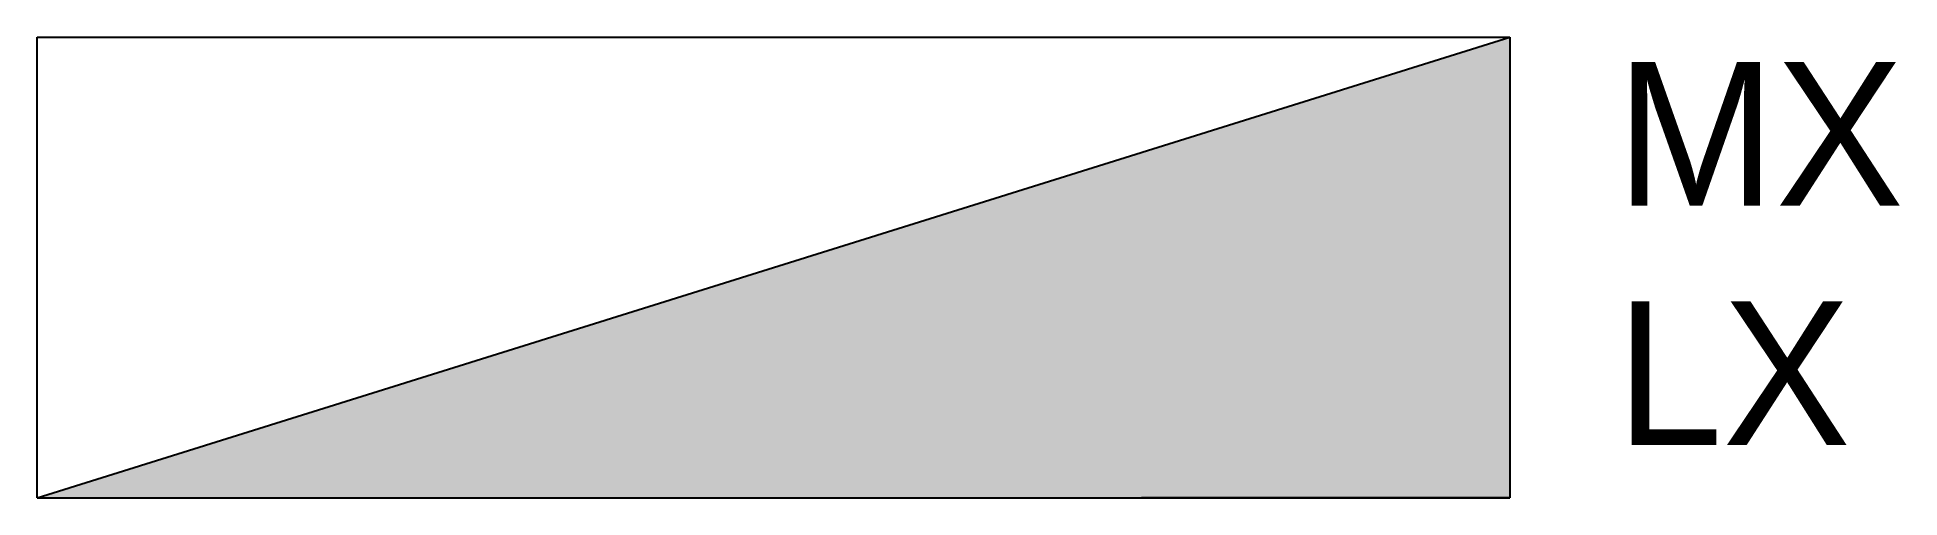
# Model space of a CAD drawing. Extents: x -27918 to -26906, y 6439 to 6689.
import ezdxf

# ---------------------------------------------------------------- set-up
doc = ezdxf.new("R2010")
doc.units = 0
doc.header["$MEASUREMENT"] = 0
doc.layers.get('0').update_dxf_attribs({"linetype": 'CONTINUOUS'})

msp = doc.modelspace()

# ---------------------------------------------------------------- hatches: boundary and pattern name
msp.add_hatch(color=256).paths.add_polyline_path([(-27117.6, 6689.3), (-27917.6, 6439.3), (-27117.6, 6439.3)])

# ---------------------------------------------------------------- linework, layer by layer
for p, q in [((-27917.6, 6439.3), (-27117.6, 6689.3)), ((-27917.6, 6689.3), (-27117.6, 6689.3)), ((-27917.6, 6439.3), (-27917.6, 6689.3)), ((-27117.6, 6689.3), (-27117.6, 6439.3)), ((-27917.6, 6439.3), (-27117.6, 6439.3)), ((-27117.6, 6439.3), (-27317.6, 6439.3))]:
    msp.add_line(p, q)

# ---------------------------------------------------------------- texts
at = {"insert": (-27060, 6675.9), "char_height": 78, "width": 260.562, "attachment_point": 1}
msp.add_mtext('MX\\PLX', dxfattribs=at)

doc.saveas('drawing.dxf')
